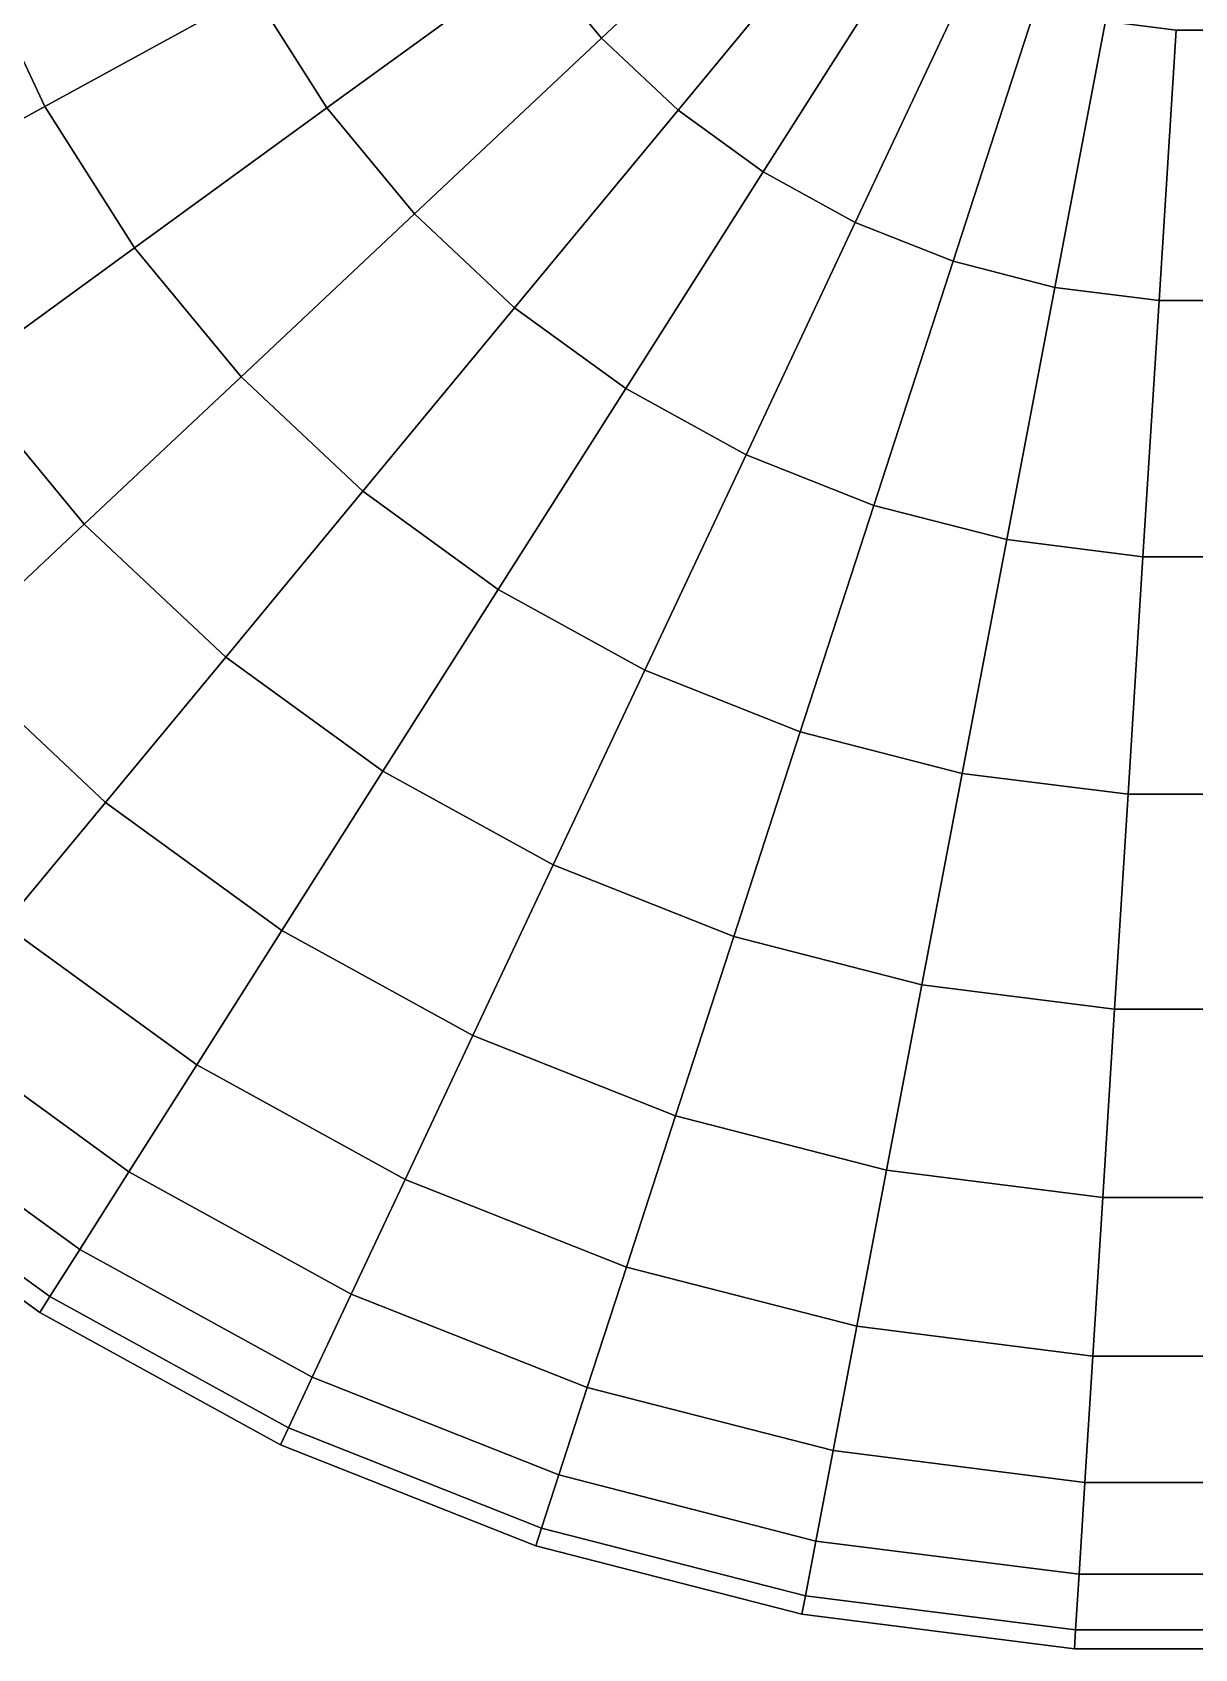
# Model space of a CAD drawing. Extents: x -1 to 5, y -1 to 5.
# Drawn here: x 3.461 to 3.992, y 3.002 to 3.741 of the extents above; entities that cross this region are included whole.
import ezdxf

# ---------------------------------------------------------------- set-up
doc = ezdxf.new("R2010")
doc.units = 0

msp = doc.modelspace()

# ---------------------------------------------------------------- linework, layer by layer
at = {"color": 171}
for points in [[(3.79061, 3.84787, 0.96593), (3.6904, 3.77506, 0.92388), (3.72104, 3.73804, 0.92388), (3.81133, 3.82283, 0.96593)], [(3.6904, 3.77506, -0.92388), (3.79061, 3.84787, -0.96593), (3.81133, 3.82283, -0.96593), (3.72104, 3.73804, -0.92388)], [(3.81133, 3.82283, 0.96593), (3.72104, 3.73804, 0.92388), (3.75607, 3.70514, 0.92388), (3.83502, 3.80058, 0.96593)], [(3.72104, 3.73804, -0.92388), (3.81133, 3.82283, -0.96593), (3.83502, 3.80058, -0.96593), (3.75607, 3.70514, -0.92388)], [(3.53511, 3.81594, 0.86603), (3.43399, 3.7759, 0.79335), (3.46654, 3.70673, 0.79335), (3.56185, 3.75912, 0.86603)], [(3.43399, 3.7759, -0.79335), (3.53511, 3.81594, -0.86603), (3.56185, 3.75912, -0.86603), (3.46654, 3.70673, -0.79335)], [(3.66465, 3.81564, 0.92388), (3.56185, 3.75912, 0.86603), (3.59549, 3.70611, 0.86603), (3.6904, 3.77506, 0.92388)], [(3.56185, 3.75912, -0.86603), (3.66465, 3.81564, -0.92388), (3.6904, 3.77506, -0.92388), (3.59549, 3.70611, -0.86603)], [(3.83502, 3.80058, 0.96593), (3.75607, 3.70514, 0.92388), (3.79495, 3.67689, 0.92388), (3.86132, 3.78147, 0.96593)], [(3.75607, 3.70514, -0.92388), (3.83502, 3.80058, -0.96593), (3.86132, 3.78147, -0.96593), (3.79495, 3.67689, -0.92388)], [(3.43399, 3.7759, 0.79335), (3.34255, 3.7397, 0.70711), (3.38036, 3.65935, 0.70711), (3.46654, 3.70673, 0.79335)], [(3.34255, 3.7397, -0.70711), (3.43399, 3.7759, -0.79335), (3.46654, 3.70673, -0.79335), (3.38036, 3.65935, -0.70711)], [(3.6904, 3.77506, 0.92388), (3.59549, 3.70611, 0.86603), (3.63552, 3.65773, 0.86603), (3.72104, 3.73804, 0.92388)], [(3.59549, 3.70611, -0.86603), (3.6904, 3.77506, -0.92388), (3.72104, 3.73804, -0.92388), (3.63552, 3.65773, -0.86603)], [(3.86132, 3.78147, 0.96593), (3.79495, 3.67689, 0.92388), (3.83706, 3.65374, 0.92388), (3.8898, 3.76581, 0.96593)], [(3.79495, 3.67689, -0.92388), (3.86132, 3.78147, -0.96593), (3.8898, 3.76581, -0.96593), (3.83706, 3.65374, -0.92388)], [(3.8898, 3.76581, 0.96593), (3.83706, 3.65374, 0.92388), (3.88174, 3.63605, 0.92388), (3.92002, 3.75385, 0.96593)], [(3.83706, 3.65374, -0.92388), (3.8898, 3.76581, -0.96593), (3.92002, 3.75385, -0.96593), (3.88174, 3.63605, -0.92388)], [(3.56185, 3.75912, 0.86603), (3.46654, 3.70673, 0.79335), (3.5075, 3.64218, 0.79335), (3.59549, 3.70611, 0.86603)], [(3.46654, 3.70673, -0.79335), (3.56185, 3.75912, -0.86603), (3.59549, 3.70611, -0.86603), (3.5075, 3.64218, -0.79335)], [(3.92002, 3.75385, 0.96593), (3.88174, 3.63605, 0.92388), (3.92829, 3.62409, 0.92388), (3.9515, 3.74577, 0.96593)], [(3.88174, 3.63605, -0.92388), (3.92002, 3.75385, -0.96593), (3.9515, 3.74577, -0.96593), (3.92829, 3.62409, -0.92388)], [(3.9515, 3.74577, 0.96593), (3.92829, 3.62409, 0.92388), (3.97597, 3.61807, 0.92388), (3.98375, 3.74169, 0.96593)], [(3.92829, 3.62409, -0.92388), (3.9515, 3.74577, -0.96593), (3.98375, 3.74169, -0.96593), (3.97597, 3.61807, -0.92388)], [(3.72104, 3.73804, 0.92388), (3.63552, 3.65773, 0.86603), (3.68129, 3.61474, 0.86603), (3.75607, 3.70514, 0.92388)], [(3.63552, 3.65773, -0.86603), (3.72104, 3.73804, -0.92388), (3.75607, 3.70514, -0.92388), (3.68129, 3.61474, -0.86603)], [(3.98375, 3.74169, 0.96593), (3.97597, 3.61807, 0.92388), (4.02403, 3.61807, 0.92388), (4.01625, 3.74169, 0.96593)], [(3.97597, 3.61807, -0.92388), (3.98375, 3.74169, -0.96593), (4.01625, 3.74169, -0.96593), (4.02403, 3.61807, -0.92388)], [(3.46654, 3.70673, 0.79335), (3.38036, 3.65935, 0.70711), (3.42794, 3.58437, 0.70711), (3.5075, 3.64218, 0.79335)], [(3.38036, 3.65935, -0.70711), (3.46654, 3.70673, -0.79335), (3.5075, 3.64218, -0.79335), (3.42794, 3.58437, -0.70711)], [(3.59549, 3.70611, 0.86603), (3.5075, 3.64218, 0.79335), (3.55623, 3.58327, 0.79335), (3.63552, 3.65773, 0.86603)], [(3.5075, 3.64218, -0.79335), (3.59549, 3.70611, -0.86603), (3.63552, 3.65773, -0.86603), (3.55623, 3.58327, -0.79335)], [(3.75607, 3.70514, 0.92388), (3.68129, 3.61474, 0.86603), (3.73209, 3.57784, 0.86603), (3.79495, 3.67689, 0.92388)], [(3.68129, 3.61474, -0.86603), (3.75607, 3.70514, -0.92388), (3.79495, 3.67689, -0.92388), (3.73209, 3.57784, -0.86603)], [(3.79495, 3.67689, 0.92388), (3.73209, 3.57784, 0.86603), (3.78711, 3.54759, 0.86603), (3.83706, 3.65374, 0.92388)], [(3.73209, 3.57784, -0.86603), (3.79495, 3.67689, -0.92388), (3.83706, 3.65374, -0.92388), (3.78711, 3.54759, -0.86603)], [(3.63552, 3.65773, 0.86603), (3.55623, 3.58327, 0.79335), (3.61196, 3.53094, 0.79335), (3.68129, 3.61474, 0.86603)], [(3.55623, 3.58327, -0.79335), (3.63552, 3.65773, -0.86603), (3.68129, 3.61474, -0.86603), (3.61196, 3.53094, -0.79335)], [(3.83706, 3.65374, 0.92388), (3.78711, 3.54759, 0.86603), (3.84549, 3.52447, 0.86603), (3.88174, 3.63605, 0.92388)], [(3.78711, 3.54759, -0.86603), (3.83706, 3.65374, -0.92388), (3.88174, 3.63605, -0.92388), (3.84549, 3.52447, -0.86603)], [(3.5075, 3.64218, 0.79335), (3.42794, 3.58437, 0.70711), (3.48454, 3.51595, 0.70711), (3.55623, 3.58327, 0.79335)], [(3.42794, 3.58437, -0.70711), (3.5075, 3.64218, -0.79335), (3.55623, 3.58327, -0.79335), (3.48454, 3.51595, -0.70711)], [(3.88174, 3.63605, 0.92388), (3.84549, 3.52447, 0.86603), (3.90631, 3.50886, 0.86603), (3.92829, 3.62409, 0.92388)], [(3.84549, 3.52447, -0.86603), (3.88174, 3.63605, -0.92388), (3.92829, 3.62409, -0.92388), (3.90631, 3.50886, -0.86603)], [(3.92829, 3.62409, 0.92388), (3.90631, 3.50886, 0.86603), (3.9686, 3.50099, 0.86603), (3.97597, 3.61807, 0.92388)], [(3.90631, 3.50886, -0.86603), (3.92829, 3.62409, -0.92388), (3.97597, 3.61807, -0.92388), (3.9686, 3.50099, -0.86603)], [(3.68129, 3.61474, 0.86603), (3.61196, 3.53094, 0.79335), (3.67381, 3.48601, 0.79335), (3.73209, 3.57784, 0.86603)], [(3.61196, 3.53094, -0.79335), (3.68129, 3.61474, -0.86603), (3.73209, 3.57784, -0.86603), (3.67381, 3.48601, -0.79335)], [(3.97597, 3.61807, 0.92388), (3.9686, 3.50099, 0.86603), (4.0314, 3.50099, 0.86603), (4.02403, 3.61807, 0.92388)], [(3.9686, 3.50099, -0.86603), (3.97597, 3.61807, -0.92388), (4.02403, 3.61807, -0.92388), (4.0314, 3.50099, -0.86603)], [(3.42794, 3.58437, 0.70711), (3.35816, 3.53368, 0.60876), (3.42167, 3.45691, 0.60876), (3.48454, 3.51595, 0.70711)], [(3.35816, 3.53368, -0.60876), (3.42794, 3.58437, -0.70711), (3.48454, 3.51595, -0.70711), (3.42167, 3.45691, -0.60876)], [(3.55623, 3.58327, 0.79335), (3.48454, 3.51595, 0.70711), (3.54927, 3.45516, 0.70711), (3.61196, 3.53094, 0.79335)], [(3.48454, 3.51595, -0.70711), (3.55623, 3.58327, -0.79335), (3.61196, 3.53094, -0.79335), (3.54927, 3.45516, -0.70711)], [(3.73209, 3.57784, 0.86603), (3.67381, 3.48601, 0.79335), (3.7408, 3.44918, 0.79335), (3.78711, 3.54759, 0.86603)], [(3.67381, 3.48601, -0.79335), (3.73209, 3.57784, -0.86603), (3.78711, 3.54759, -0.86603), (3.7408, 3.44918, -0.79335)], [(3.78711, 3.54759, 0.86603), (3.7408, 3.44918, 0.79335), (3.81188, 3.42103, 0.79335), (3.84549, 3.52447, 0.86603)], [(3.7408, 3.44918, -0.79335), (3.78711, 3.54759, -0.86603), (3.84549, 3.52447, -0.86603), (3.81188, 3.42103, -0.79335)], [(3.61196, 3.53094, 0.79335), (3.54927, 3.45516, 0.70711), (3.62111, 3.40297, 0.70711), (3.67381, 3.48601, 0.79335)], [(3.54927, 3.45516, -0.70711), (3.61196, 3.53094, -0.79335), (3.67381, 3.48601, -0.79335), (3.62111, 3.40297, -0.70711)], [(3.84549, 3.52447, 0.86603), (3.81188, 3.42103, 0.79335), (3.88593, 3.40202, 0.79335), (3.90631, 3.50886, 0.86603)], [(3.81188, 3.42103, -0.79335), (3.84549, 3.52447, -0.86603), (3.90631, 3.50886, -0.86603), (3.88593, 3.40202, -0.79335)], [(3.48454, 3.51595, 0.70711), (3.42167, 3.45691, 0.60876), (3.4943, 3.38871, 0.60876), (3.54927, 3.45516, 0.70711)], [(3.42167, 3.45691, -0.60876), (3.48454, 3.51595, -0.70711), (3.54927, 3.45516, -0.70711), (3.4943, 3.38871, -0.60876)], [(3.90631, 3.50886, 0.86603), (3.88593, 3.40202, 0.79335), (3.96178, 3.39244, 0.79335), (3.9686, 3.50099, 0.86603)], [(3.88593, 3.40202, -0.79335), (3.90631, 3.50886, -0.86603), (3.9686, 3.50099, -0.86603), (3.96178, 3.39244, -0.79335)], [(3.9686, 3.50099, 0.86603), (3.96178, 3.39244, 0.79335), (4.03822, 3.39244, 0.79335), (4.0314, 3.50099, 0.86603)], [(3.96178, 3.39244, -0.79335), (3.9686, 3.50099, -0.86603), (4.0314, 3.50099, -0.86603), (4.03822, 3.39244, -0.79335)], [(3.67381, 3.48601, 0.79335), (3.62111, 3.40297, 0.70711), (3.69893, 3.36019, 0.70711), (3.7408, 3.44918, 0.79335)], [(3.62111, 3.40297, -0.70711), (3.67381, 3.48601, -0.79335), (3.7408, 3.44918, -0.79335), (3.69893, 3.36019, -0.70711)], [(3.42167, 3.45691, 0.60876), (3.36869, 3.40716, 0.5), (3.44797, 3.33272, 0.5), (3.4943, 3.38871, 0.60876)], [(3.36869, 3.40716, -0.5), (3.42167, 3.45691, -0.60876), (3.4943, 3.38871, -0.60876), (3.44797, 3.33272, -0.5)], [(3.54927, 3.45516, 0.70711), (3.4943, 3.38871, 0.60876), (3.5749, 3.33015, 0.60876), (3.62111, 3.40297, 0.70711)], [(3.4943, 3.38871, -0.60876), (3.54927, 3.45516, -0.70711), (3.62111, 3.40297, -0.70711), (3.5749, 3.33015, -0.60876)], [(3.7408, 3.44918, 0.79335), (3.69893, 3.36019, 0.70711), (3.78149, 3.3275, 0.70711), (3.81188, 3.42103, 0.79335)], [(3.69893, 3.36019, -0.70711), (3.7408, 3.44918, -0.79335), (3.81188, 3.42103, -0.79335), (3.78149, 3.3275, -0.70711)], [(3.81188, 3.42103, 0.79335), (3.78149, 3.3275, 0.70711), (3.8675, 3.30542, 0.70711), (3.88593, 3.40202, 0.79335)], [(3.78149, 3.3275, -0.70711), (3.81188, 3.42103, -0.79335), (3.88593, 3.40202, -0.79335), (3.8675, 3.30542, -0.70711)], [(3.62111, 3.40297, 0.70711), (3.5749, 3.33015, 0.60876), (3.66221, 3.28215, 0.60876), (3.69893, 3.36019, 0.70711)], [(3.5749, 3.33015, -0.60876), (3.62111, 3.40297, -0.70711), (3.69893, 3.36019, -0.70711), (3.66221, 3.28215, -0.60876)], [(3.88593, 3.40202, 0.79335), (3.8675, 3.30542, 0.70711), (3.9556, 3.29429, 0.70711), (3.96178, 3.39244, 0.79335)], [(3.8675, 3.30542, -0.70711), (3.88593, 3.40202, -0.79335), (3.96178, 3.39244, -0.79335), (3.9556, 3.29429, -0.70711)], [(3.96178, 3.39244, 0.79335), (3.9556, 3.29429, 0.70711), (4.0444, 3.29429, 0.70711), (4.03822, 3.39244, 0.79335)], [(3.9556, 3.29429, -0.70711), (3.96178, 3.39244, -0.79335), (4.03822, 3.39244, -0.79335), (4.0444, 3.29429, -0.70711)], [(3.4943, 3.38871, 0.60876), (3.44797, 3.33272, 0.5), (3.53596, 3.26879, 0.5), (3.5749, 3.33015, 0.60876)], [(3.44797, 3.33272, -0.5), (3.4943, 3.38871, -0.60876), (3.5749, 3.33015, -0.60876), (3.53596, 3.26879, -0.5)], [(3.69893, 3.36019, 0.70711), (3.66221, 3.28215, 0.60876), (3.75484, 3.24548, 0.60876), (3.78149, 3.3275, 0.70711)], [(3.66221, 3.28215, -0.60876), (3.69893, 3.36019, -0.70711), (3.78149, 3.3275, -0.70711), (3.75484, 3.24548, -0.60876)], [(3.44797, 3.33272, 0.5), (3.4111, 3.28814, 0.38268), (3.50496, 3.21994, 0.38268), (3.53596, 3.26879, 0.5)], [(3.4111, 3.28814, -0.38268), (3.44797, 3.33272, -0.5), (3.53596, 3.26879, -0.5), (3.50496, 3.21994, -0.38268)], [(3.5749, 3.33015, 0.60876), (3.53596, 3.26879, 0.5), (3.63126, 3.2164, 0.5), (3.66221, 3.28215, 0.60876)], [(3.53596, 3.26879, -0.5), (3.5749, 3.33015, -0.60876), (3.66221, 3.28215, -0.60876), (3.63126, 3.2164, -0.5)], [(3.78149, 3.3275, 0.70711), (3.75484, 3.24548, 0.60876), (3.85134, 3.2207, 0.60876), (3.8675, 3.30542, 0.70711)], [(3.75484, 3.24548, -0.60876), (3.78149, 3.3275, -0.70711), (3.8675, 3.30542, -0.70711), (3.85134, 3.2207, -0.60876)], [(3.8675, 3.30542, 0.70711), (3.85134, 3.2207, 0.60876), (3.95018, 3.20821, 0.60876), (3.9556, 3.29429, 0.70711)], [(3.85134, 3.2207, -0.60876), (3.8675, 3.30542, -0.70711), (3.9556, 3.29429, -0.70711), (3.95018, 3.20821, -0.60876)], [(3.4111, 3.28814, 0.38268), (3.3843, 3.25574, 0.25882), (3.48243, 3.18444, 0.25882), (3.50496, 3.21994, 0.38268)], [(3.3843, 3.25574, -0.25882), (3.4111, 3.28814, -0.38268), (3.50496, 3.21994, -0.38268), (3.48243, 3.18444, -0.25882)], [(3.9556, 3.29429, 0.70711), (3.95018, 3.20821, 0.60876), (4.04982, 3.20821, 0.60876), (4.0444, 3.29429, 0.70711)], [(3.95018, 3.20821, -0.60876), (3.9556, 3.29429, -0.70711), (4.0444, 3.29429, -0.70711), (4.04982, 3.20821, -0.60876)], [(3.66221, 3.28215, 0.60876), (3.63126, 3.2164, 0.5), (3.73238, 3.17636, 0.5), (3.75484, 3.24548, 0.60876)], [(3.63126, 3.2164, -0.5), (3.66221, 3.28215, -0.60876), (3.75484, 3.24548, -0.60876), (3.73238, 3.17636, -0.5)], [(3.53596, 3.26879, 0.5), (3.50496, 3.21994, 0.38268), (3.60663, 3.16405, 0.38268), (3.63126, 3.2164, 0.5)], [(3.50496, 3.21994, -0.38268), (3.53596, 3.26879, -0.5), (3.63126, 3.2164, -0.5), (3.60663, 3.16405, -0.38268)], [(3.3843, 3.25574, 0.25882), (3.36803, 3.23608, 0.13053), (3.46876, 3.1629, 0.13053), (3.48243, 3.18444, 0.25882)], [(3.36803, 3.23608, -0.13053), (3.3843, 3.25574, -0.25882), (3.48243, 3.18444, -0.25882), (3.46876, 3.1629, -0.13053)], [(3.75484, 3.24548, 0.60876), (3.73238, 3.17636, 0.5), (3.83772, 3.14931, 0.5), (3.85134, 3.2207, 0.60876)], [(3.73238, 3.17636, -0.5), (3.75484, 3.24548, -0.60876), (3.85134, 3.2207, -0.60876), (3.83772, 3.14931, -0.5)], [(3.36803, 3.23608, 0.13053), (3.36258, 3.22949), (3.46417, 3.15567), (3.46876, 3.1629, 0.13053)], [(3.36258, 3.22949), (3.36803, 3.23608, -0.13053), (3.46876, 3.1629, -0.13053), (3.46417, 3.15567)], [(3.50496, 3.21994, 0.38268), (3.48243, 3.18444, 0.25882), (3.58873, 3.126, 0.25882), (3.60663, 3.16405, 0.38268)], [(3.48243, 3.18444, -0.25882), (3.50496, 3.21994, -0.38268), (3.60663, 3.16405, -0.38268), (3.58873, 3.126, -0.25882)], [(3.63126, 3.2164, 0.5), (3.60663, 3.16405, 0.38268), (3.71451, 3.12134, 0.38268), (3.73238, 3.17636, 0.5)], [(3.60663, 3.16405, -0.38268), (3.63126, 3.2164, -0.5), (3.73238, 3.17636, -0.5), (3.71451, 3.12134, -0.38268)], [(3.85134, 3.2207, 0.60876), (3.83772, 3.14931, 0.5), (3.94562, 3.13568, 0.5), (3.95018, 3.20821, 0.60876)], [(3.83772, 3.14931, -0.5), (3.85134, 3.2207, -0.60876), (3.95018, 3.20821, -0.60876), (3.94562, 3.13568, -0.5)], [(3.95018, 3.20821, 0.60876), (3.94562, 3.13568, 0.5), (4.05438, 3.13568, 0.5), (4.04982, 3.20821, 0.60876)], [(3.94562, 3.13568, -0.5), (3.95018, 3.20821, -0.60876), (4.04982, 3.20821, -0.60876), (4.05438, 3.13568, -0.5)], [(3.48243, 3.18444, 0.25882), (3.46876, 3.1629, 0.13053), (3.57786, 3.10291, 0.13053), (3.58873, 3.126, 0.25882)], [(3.46876, 3.1629, -0.13053), (3.48243, 3.18444, -0.25882), (3.58873, 3.126, -0.25882), (3.57786, 3.10291, -0.13053)], [(3.73238, 3.17636, 0.5), (3.71451, 3.12134, 0.38268), (3.82688, 3.09248, 0.38268), (3.83772, 3.14931, 0.5)], [(3.71451, 3.12134, -0.38268), (3.73238, 3.17636, -0.5), (3.83772, 3.14931, -0.5), (3.82688, 3.09248, -0.38268)], [(3.46876, 3.1629, 0.13053), (3.46417, 3.15567), (3.57422, 3.09517), (3.57786, 3.10291, 0.13053)], [(3.46417, 3.15567), (3.46876, 3.1629, -0.13053), (3.57786, 3.10291, -0.13053), (3.57422, 3.09517)], [(3.60663, 3.16405, 0.38268), (3.58873, 3.126, 0.25882), (3.70151, 3.08135, 0.25882), (3.71451, 3.12134, 0.38268)], [(3.58873, 3.126, -0.25882), (3.60663, 3.16405, -0.38268), (3.71451, 3.12134, -0.38268), (3.70151, 3.08135, -0.25882)], [(3.83772, 3.14931, 0.5), (3.82688, 3.09248, 0.38268), (3.94199, 3.07794, 0.38268), (3.94562, 3.13568, 0.5)], [(3.82688, 3.09248, -0.38268), (3.83772, 3.14931, -0.5), (3.94562, 3.13568, -0.5), (3.94199, 3.07794, -0.38268)], [(3.94562, 3.13568, 0.5), (3.94199, 3.07794, 0.38268), (4.05801, 3.07794, 0.38268), (4.05438, 3.13568, 0.5)], [(3.94199, 3.07794, -0.38268), (3.94562, 3.13568, -0.5), (4.05438, 3.13568, -0.5), (4.05801, 3.07794, -0.38268)], [(3.58873, 3.126, 0.25882), (3.57786, 3.10291, 0.13053), (3.69363, 3.05708, 0.13053), (3.70151, 3.08135, 0.25882)], [(3.57786, 3.10291, -0.13053), (3.58873, 3.126, -0.25882), (3.70151, 3.08135, -0.25882), (3.69363, 3.05708, -0.13053)], [(3.71451, 3.12134, 0.38268), (3.70151, 3.08135, 0.25882), (3.819, 3.05118, 0.25882), (3.82688, 3.09248, 0.38268)], [(3.70151, 3.08135, -0.25882), (3.71451, 3.12134, -0.38268), (3.82688, 3.09248, -0.38268), (3.819, 3.05118, -0.25882)], [(3.57786, 3.10291, 0.13053), (3.57422, 3.09517), (3.69098, 3.04894), (3.69363, 3.05708, 0.13053)], [(3.57422, 3.09517), (3.57786, 3.10291, -0.13053), (3.69363, 3.05708, -0.13053), (3.69098, 3.04894)], [(3.82688, 3.09248, 0.38268), (3.819, 3.05118, 0.25882), (3.93935, 3.03598, 0.25882), (3.94199, 3.07794, 0.38268)], [(3.819, 3.05118, -0.25882), (3.82688, 3.09248, -0.38268), (3.94199, 3.07794, -0.38268), (3.93935, 3.03598, -0.25882)], [(3.70151, 3.08135, 0.25882), (3.69363, 3.05708, 0.13053), (3.81422, 3.02612, 0.13053), (3.819, 3.05118, 0.25882)], [(3.69363, 3.05708, -0.13053), (3.70151, 3.08135, -0.25882), (3.819, 3.05118, -0.25882), (3.81422, 3.02612, -0.13053)], [(3.94199, 3.07794, 0.38268), (3.93935, 3.03598, 0.25882), (4.06065, 3.03598, 0.25882), (4.05801, 3.07794, 0.38268)], [(3.93935, 3.03598, -0.25882), (3.94199, 3.07794, -0.38268), (4.05801, 3.07794, -0.38268), (4.06065, 3.03598, -0.25882)], [(3.69363, 3.05708, 0.13053), (3.69098, 3.04894), (3.81262, 3.01771), (3.81422, 3.02612, 0.13053)], [(3.69098, 3.04894), (3.69363, 3.05708, -0.13053), (3.81422, 3.02612, -0.13053), (3.81262, 3.01771)], [(3.819, 3.05118, 0.25882), (3.81422, 3.02612, 0.13053), (3.93775, 3.01051, 0.13053), (3.93935, 3.03598, 0.25882)], [(3.81422, 3.02612, -0.13053), (3.819, 3.05118, -0.25882), (3.93935, 3.03598, -0.25882), (3.93775, 3.01051, -0.13053)], [(3.93935, 3.03598, 0.25882), (3.93775, 3.01051, 0.13053), (4.06225, 3.01051, 0.13053), (4.06065, 3.03598, 0.25882)], [(3.93775, 3.01051, -0.13053), (3.93935, 3.03598, -0.25882), (4.06065, 3.03598, -0.25882), (4.06225, 3.01051, -0.13053)], [(3.81422, 3.02612, 0.13053), (3.81262, 3.01771), (3.93721, 3.00197), (3.93775, 3.01051, 0.13053)], [(3.81262, 3.01771), (3.81422, 3.02612, -0.13053), (3.93775, 3.01051, -0.13053), (3.93721, 3.00197)], [(3.93775, 3.01051, 0.13053), (3.93721, 3.00197), (4.06279, 3.00197), (4.06225, 3.01051, 0.13053)], [(3.93721, 3.00197), (3.93775, 3.01051, -0.13053), (4.06225, 3.01051, -0.13053), (4.06279, 3.00197)]]:
    msp.add_3dface(points, dxfattribs=at)
at = {"color": 20}
for points in [[(3.79061, 3.84787, 4.96593), (3.6904, 3.77506, 4.92388), (3.72104, 3.73804, 4.92388), (3.81133, 3.82283, 4.96593)], [(3.6904, 3.77506, 3.07612), (3.79061, 3.84787, 3.03407), (3.81133, 3.82283, 3.03407), (3.72104, 3.73804, 3.07612)], [(3.81133, 3.82283, 4.96593), (3.72104, 3.73804, 4.92388), (3.75607, 3.70514, 4.92388), (3.83502, 3.80058, 4.96593)], [(3.72104, 3.73804, 3.07612), (3.81133, 3.82283, 3.03407), (3.83502, 3.80058, 3.03407), (3.75607, 3.70514, 3.07612)], [(3.53511, 3.81594, 4.86603), (3.43399, 3.7759, 4.79335), (3.46654, 3.70673, 4.79335), (3.56185, 3.75912, 4.86603)], [(3.43399, 3.7759, 3.20665), (3.53511, 3.81594, 3.13397), (3.56185, 3.75912, 3.13397), (3.46654, 3.70673, 3.20665)], [(3.66465, 3.81564, 4.92388), (3.56185, 3.75912, 4.86603), (3.59549, 3.70611, 4.86603), (3.6904, 3.77506, 4.92388)], [(3.56185, 3.75912, 3.13397), (3.66465, 3.81564, 3.07612), (3.6904, 3.77506, 3.07612), (3.59549, 3.70611, 3.13397)], [(3.83502, 3.80058, 4.96593), (3.75607, 3.70514, 4.92388), (3.79495, 3.67689, 4.92388), (3.86132, 3.78147, 4.96593)], [(3.75607, 3.70514, 3.07612), (3.83502, 3.80058, 3.03407), (3.86132, 3.78147, 3.03407), (3.79495, 3.67689, 3.07612)], [(3.43399, 3.7759, 4.79335), (3.34255, 3.7397, 4.70711), (3.38036, 3.65935, 4.70711), (3.46654, 3.70673, 4.79335)], [(3.34255, 3.7397, 3.29289), (3.43399, 3.7759, 3.20665), (3.46654, 3.70673, 3.20665), (3.38036, 3.65935, 3.29289)], [(3.6904, 3.77506, 4.92388), (3.59549, 3.70611, 4.86603), (3.63552, 3.65773, 4.86603), (3.72104, 3.73804, 4.92388)], [(3.59549, 3.70611, 3.13397), (3.6904, 3.77506, 3.07612), (3.72104, 3.73804, 3.07612), (3.63552, 3.65773, 3.13397)], [(3.86132, 3.78147, 4.96593), (3.79495, 3.67689, 4.92388), (3.83706, 3.65374, 4.92388), (3.8898, 3.76581, 4.96593)], [(3.79495, 3.67689, 3.07612), (3.86132, 3.78147, 3.03407), (3.8898, 3.76581, 3.03407), (3.83706, 3.65374, 3.07612)], [(3.8898, 3.76581, 4.96593), (3.83706, 3.65374, 4.92388), (3.88174, 3.63605, 4.92388), (3.92002, 3.75385, 4.96593)], [(3.83706, 3.65374, 3.07612), (3.8898, 3.76581, 3.03407), (3.92002, 3.75385, 3.03407), (3.88174, 3.63605, 3.07612)], [(3.56185, 3.75912, 4.86603), (3.46654, 3.70673, 4.79335), (3.5075, 3.64218, 4.79335), (3.59549, 3.70611, 4.86603)], [(3.46654, 3.70673, 3.20665), (3.56185, 3.75912, 3.13397), (3.59549, 3.70611, 3.13397), (3.5075, 3.64218, 3.20665)], [(3.92002, 3.75385, 4.96593), (3.88174, 3.63605, 4.92388), (3.92829, 3.62409, 4.92388), (3.9515, 3.74577, 4.96593)], [(3.88174, 3.63605, 3.07612), (3.92002, 3.75385, 3.03407), (3.9515, 3.74577, 3.03407), (3.92829, 3.62409, 3.07612)], [(3.9515, 3.74577, 4.96593), (3.92829, 3.62409, 4.92388), (3.97597, 3.61807, 4.92388), (3.98375, 3.74169, 4.96593)], [(3.92829, 3.62409, 3.07612), (3.9515, 3.74577, 3.03407), (3.98375, 3.74169, 3.03407), (3.97597, 3.61807, 3.07612)], [(3.72104, 3.73804, 4.92388), (3.63552, 3.65773, 4.86603), (3.68129, 3.61474, 4.86603), (3.75607, 3.70514, 4.92388)], [(3.63552, 3.65773, 3.13397), (3.72104, 3.73804, 3.07612), (3.75607, 3.70514, 3.07612), (3.68129, 3.61474, 3.13397)], [(3.98375, 3.74169, 4.96593), (3.97597, 3.61807, 4.92388), (4.02403, 3.61807, 4.92388), (4.01625, 3.74169, 4.96593)], [(3.97597, 3.61807, 3.07612), (3.98375, 3.74169, 3.03407), (4.01625, 3.74169, 3.03407), (4.02403, 3.61807, 3.07612)], [(3.46654, 3.70673, 4.79335), (3.38036, 3.65935, 4.70711), (3.42794, 3.58437, 4.70711), (3.5075, 3.64218, 4.79335)], [(3.38036, 3.65935, 3.29289), (3.46654, 3.70673, 3.20665), (3.5075, 3.64218, 3.20665), (3.42794, 3.58437, 3.29289)], [(3.59549, 3.70611, 4.86603), (3.5075, 3.64218, 4.79335), (3.55623, 3.58327, 4.79335), (3.63552, 3.65773, 4.86603)], [(3.5075, 3.64218, 3.20665), (3.59549, 3.70611, 3.13397), (3.63552, 3.65773, 3.13397), (3.55623, 3.58327, 3.20665)], [(3.75607, 3.70514, 4.92388), (3.68129, 3.61474, 4.86603), (3.73209, 3.57784, 4.86603), (3.79495, 3.67689, 4.92388)], [(3.68129, 3.61474, 3.13397), (3.75607, 3.70514, 3.07612), (3.79495, 3.67689, 3.07612), (3.73209, 3.57784, 3.13397)], [(3.79495, 3.67689, 4.92388), (3.73209, 3.57784, 4.86603), (3.78711, 3.54759, 4.86603), (3.83706, 3.65374, 4.92388)], [(3.73209, 3.57784, 3.13397), (3.79495, 3.67689, 3.07612), (3.83706, 3.65374, 3.07612), (3.78711, 3.54759, 3.13397)], [(3.63552, 3.65773, 4.86603), (3.55623, 3.58327, 4.79335), (3.61196, 3.53094, 4.79335), (3.68129, 3.61474, 4.86603)], [(3.55623, 3.58327, 3.20665), (3.63552, 3.65773, 3.13397), (3.68129, 3.61474, 3.13397), (3.61196, 3.53094, 3.20665)], [(3.83706, 3.65374, 4.92388), (3.78711, 3.54759, 4.86603), (3.84549, 3.52447, 4.86603), (3.88174, 3.63605, 4.92388)], [(3.78711, 3.54759, 3.13397), (3.83706, 3.65374, 3.07612), (3.88174, 3.63605, 3.07612), (3.84549, 3.52447, 3.13397)], [(3.5075, 3.64218, 4.79335), (3.42794, 3.58437, 4.70711), (3.48454, 3.51595, 4.70711), (3.55623, 3.58327, 4.79335)], [(3.42794, 3.58437, 3.29289), (3.5075, 3.64218, 3.20665), (3.55623, 3.58327, 3.20665), (3.48454, 3.51595, 3.29289)], [(3.88174, 3.63605, 4.92388), (3.84549, 3.52447, 4.86603), (3.90631, 3.50886, 4.86603), (3.92829, 3.62409, 4.92388)], [(3.84549, 3.52447, 3.13397), (3.88174, 3.63605, 3.07612), (3.92829, 3.62409, 3.07612), (3.90631, 3.50886, 3.13397)], [(3.92829, 3.62409, 4.92388), (3.90631, 3.50886, 4.86603), (3.9686, 3.50099, 4.86603), (3.97597, 3.61807, 4.92388)], [(3.90631, 3.50886, 3.13397), (3.92829, 3.62409, 3.07612), (3.97597, 3.61807, 3.07612), (3.9686, 3.50099, 3.13397)], [(3.68129, 3.61474, 4.86603), (3.61196, 3.53094, 4.79335), (3.67381, 3.48601, 4.79335), (3.73209, 3.57784, 4.86603)], [(3.61196, 3.53094, 3.20665), (3.68129, 3.61474, 3.13397), (3.73209, 3.57784, 3.13397), (3.67381, 3.48601, 3.20665)], [(3.97597, 3.61807, 4.92388), (3.9686, 3.50099, 4.86603), (4.0314, 3.50099, 4.86603), (4.02403, 3.61807, 4.92388)], [(3.9686, 3.50099, 3.13397), (3.97597, 3.61807, 3.07612), (4.02403, 3.61807, 3.07612), (4.0314, 3.50099, 3.13397)], [(3.42794, 3.58437, 4.70711), (3.35816, 3.53368, 4.60876), (3.42167, 3.45691, 4.60876), (3.48454, 3.51595, 4.70711)], [(3.35816, 3.53368, 3.39124), (3.42794, 3.58437, 3.29289), (3.48454, 3.51595, 3.29289), (3.42167, 3.45691, 3.39124)], [(3.55623, 3.58327, 4.79335), (3.48454, 3.51595, 4.70711), (3.54927, 3.45516, 4.70711), (3.61196, 3.53094, 4.79335)], [(3.48454, 3.51595, 3.29289), (3.55623, 3.58327, 3.20665), (3.61196, 3.53094, 3.20665), (3.54927, 3.45516, 3.29289)], [(3.73209, 3.57784, 4.86603), (3.67381, 3.48601, 4.79335), (3.7408, 3.44918, 4.79335), (3.78711, 3.54759, 4.86603)], [(3.67381, 3.48601, 3.20665), (3.73209, 3.57784, 3.13397), (3.78711, 3.54759, 3.13397), (3.7408, 3.44918, 3.20665)], [(3.78711, 3.54759, 4.86603), (3.7408, 3.44918, 4.79335), (3.81188, 3.42103, 4.79335), (3.84549, 3.52447, 4.86603)], [(3.7408, 3.44918, 3.20665), (3.78711, 3.54759, 3.13397), (3.84549, 3.52447, 3.13397), (3.81188, 3.42103, 3.20665)], [(3.61196, 3.53094, 4.79335), (3.54927, 3.45516, 4.70711), (3.62111, 3.40297, 4.70711), (3.67381, 3.48601, 4.79335)], [(3.54927, 3.45516, 3.29289), (3.61196, 3.53094, 3.20665), (3.67381, 3.48601, 3.20665), (3.62111, 3.40297, 3.29289)], [(3.84549, 3.52447, 4.86603), (3.81188, 3.42103, 4.79335), (3.88593, 3.40202, 4.79335), (3.90631, 3.50886, 4.86603)], [(3.81188, 3.42103, 3.20665), (3.84549, 3.52447, 3.13397), (3.90631, 3.50886, 3.13397), (3.88593, 3.40202, 3.20665)], [(3.48454, 3.51595, 4.70711), (3.42167, 3.45691, 4.60876), (3.4943, 3.38871, 4.60876), (3.54927, 3.45516, 4.70711)], [(3.42167, 3.45691, 3.39124), (3.48454, 3.51595, 3.29289), (3.54927, 3.45516, 3.29289), (3.4943, 3.38871, 3.39124)], [(3.90631, 3.50886, 4.86603), (3.88593, 3.40202, 4.79335), (3.96178, 3.39244, 4.79335), (3.9686, 3.50099, 4.86603)], [(3.88593, 3.40202, 3.20665), (3.90631, 3.50886, 3.13397), (3.9686, 3.50099, 3.13397), (3.96178, 3.39244, 3.20665)], [(3.9686, 3.50099, 4.86603), (3.96178, 3.39244, 4.79335), (4.03822, 3.39244, 4.79335), (4.0314, 3.50099, 4.86603)], [(3.96178, 3.39244, 3.20665), (3.9686, 3.50099, 3.13397), (4.0314, 3.50099, 3.13397), (4.03822, 3.39244, 3.20665)], [(3.67381, 3.48601, 4.79335), (3.62111, 3.40297, 4.70711), (3.69893, 3.36019, 4.70711), (3.7408, 3.44918, 4.79335)], [(3.62111, 3.40297, 3.29289), (3.67381, 3.48601, 3.20665), (3.7408, 3.44918, 3.20665), (3.69893, 3.36019, 3.29289)], [(3.42167, 3.45691, 4.60876), (3.36869, 3.40716, 4.5), (3.44797, 3.33272, 4.5), (3.4943, 3.38871, 4.60876)], [(3.36869, 3.40716, 3.5), (3.42167, 3.45691, 3.39124), (3.4943, 3.38871, 3.39124), (3.44797, 3.33272, 3.5)], [(3.54927, 3.45516, 4.70711), (3.4943, 3.38871, 4.60876), (3.5749, 3.33015, 4.60876), (3.62111, 3.40297, 4.70711)], [(3.4943, 3.38871, 3.39124), (3.54927, 3.45516, 3.29289), (3.62111, 3.40297, 3.29289), (3.5749, 3.33015, 3.39124)], [(3.7408, 3.44918, 4.79335), (3.69893, 3.36019, 4.70711), (3.78149, 3.3275, 4.70711), (3.81188, 3.42103, 4.79335)], [(3.69893, 3.36019, 3.29289), (3.7408, 3.44918, 3.20665), (3.81188, 3.42103, 3.20665), (3.78149, 3.3275, 3.29289)], [(3.81188, 3.42103, 4.79335), (3.78149, 3.3275, 4.70711), (3.8675, 3.30542, 4.70711), (3.88593, 3.40202, 4.79335)], [(3.78149, 3.3275, 3.29289), (3.81188, 3.42103, 3.20665), (3.88593, 3.40202, 3.20665), (3.8675, 3.30542, 3.29289)], [(3.62111, 3.40297, 4.70711), (3.5749, 3.33015, 4.60876), (3.66221, 3.28215, 4.60876), (3.69893, 3.36019, 4.70711)], [(3.5749, 3.33015, 3.39124), (3.62111, 3.40297, 3.29289), (3.69893, 3.36019, 3.29289), (3.66221, 3.28215, 3.39124)], [(3.88593, 3.40202, 4.79335), (3.8675, 3.30542, 4.70711), (3.9556, 3.29429, 4.70711), (3.96178, 3.39244, 4.79335)], [(3.8675, 3.30542, 3.29289), (3.88593, 3.40202, 3.20665), (3.96178, 3.39244, 3.20665), (3.9556, 3.29429, 3.29289)], [(3.96178, 3.39244, 4.79335), (3.9556, 3.29429, 4.70711), (4.0444, 3.29429, 4.70711), (4.03822, 3.39244, 4.79335)], [(3.9556, 3.29429, 3.29289), (3.96178, 3.39244, 3.20665), (4.03822, 3.39244, 3.20665), (4.0444, 3.29429, 3.29289)], [(3.4943, 3.38871, 4.60876), (3.44797, 3.33272, 4.5), (3.53596, 3.26879, 4.5), (3.5749, 3.33015, 4.60876)], [(3.44797, 3.33272, 3.5), (3.4943, 3.38871, 3.39124), (3.5749, 3.33015, 3.39124), (3.53596, 3.26879, 3.5)], [(3.69893, 3.36019, 4.70711), (3.66221, 3.28215, 4.60876), (3.75484, 3.24548, 4.60876), (3.78149, 3.3275, 4.70711)], [(3.66221, 3.28215, 3.39124), (3.69893, 3.36019, 3.29289), (3.78149, 3.3275, 3.29289), (3.75484, 3.24548, 3.39124)], [(3.44797, 3.33272, 4.5), (3.4111, 3.28814, 4.38268), (3.50496, 3.21994, 4.38268), (3.53596, 3.26879, 4.5)], [(3.4111, 3.28814, 3.61732), (3.44797, 3.33272, 3.5), (3.53596, 3.26879, 3.5), (3.50496, 3.21994, 3.61732)], [(3.5749, 3.33015, 4.60876), (3.53596, 3.26879, 4.5), (3.63126, 3.2164, 4.5), (3.66221, 3.28215, 4.60876)], [(3.53596, 3.26879, 3.5), (3.5749, 3.33015, 3.39124), (3.66221, 3.28215, 3.39124), (3.63126, 3.2164, 3.5)], [(3.78149, 3.3275, 4.70711), (3.75484, 3.24548, 4.60876), (3.85134, 3.2207, 4.60876), (3.8675, 3.30542, 4.70711)], [(3.75484, 3.24548, 3.39124), (3.78149, 3.3275, 3.29289), (3.8675, 3.30542, 3.29289), (3.85134, 3.2207, 3.39124)], [(3.8675, 3.30542, 4.70711), (3.85134, 3.2207, 4.60876), (3.95018, 3.20821, 4.60876), (3.9556, 3.29429, 4.70711)], [(3.85134, 3.2207, 3.39124), (3.8675, 3.30542, 3.29289), (3.9556, 3.29429, 3.29289), (3.95018, 3.20821, 3.39124)], [(3.4111, 3.28814, 4.38268), (3.3843, 3.25574, 4.25882), (3.48243, 3.18444, 4.25882), (3.50496, 3.21994, 4.38268)], [(3.3843, 3.25574, 3.74118), (3.4111, 3.28814, 3.61732), (3.50496, 3.21994, 3.61732), (3.48243, 3.18444, 3.74118)], [(3.9556, 3.29429, 4.70711), (3.95018, 3.20821, 4.60876), (4.04982, 3.20821, 4.60876), (4.0444, 3.29429, 4.70711)], [(3.95018, 3.20821, 3.39124), (3.9556, 3.29429, 3.29289), (4.0444, 3.29429, 3.29289), (4.04982, 3.20821, 3.39124)], [(3.66221, 3.28215, 4.60876), (3.63126, 3.2164, 4.5), (3.73238, 3.17636, 4.5), (3.75484, 3.24548, 4.60876)], [(3.63126, 3.2164, 3.5), (3.66221, 3.28215, 3.39124), (3.75484, 3.24548, 3.39124), (3.73238, 3.17636, 3.5)], [(3.53596, 3.26879, 4.5), (3.50496, 3.21994, 4.38268), (3.60663, 3.16405, 4.38268), (3.63126, 3.2164, 4.5)], [(3.50496, 3.21994, 3.61732), (3.53596, 3.26879, 3.5), (3.63126, 3.2164, 3.5), (3.60663, 3.16405, 3.61732)], [(3.3843, 3.25574, 4.25882), (3.36803, 3.23608, 4.13053), (3.46876, 3.1629, 4.13053), (3.48243, 3.18444, 4.25882)], [(3.36803, 3.23608, 3.86947), (3.3843, 3.25574, 3.74118), (3.48243, 3.18444, 3.74118), (3.46876, 3.1629, 3.86947)], [(3.75484, 3.24548, 4.60876), (3.73238, 3.17636, 4.5), (3.83772, 3.14931, 4.5), (3.85134, 3.2207, 4.60876)], [(3.73238, 3.17636, 3.5), (3.75484, 3.24548, 3.39124), (3.85134, 3.2207, 3.39124), (3.83772, 3.14931, 3.5)], [(3.36803, 3.23608, 4.13053), (3.36258, 3.22949, 4), (3.46417, 3.15567, 4), (3.46876, 3.1629, 4.13053)], [(3.36258, 3.22949, 4), (3.36803, 3.23608, 3.86947), (3.46876, 3.1629, 3.86947), (3.46417, 3.15567, 4)], [(3.50496, 3.21994, 4.38268), (3.48243, 3.18444, 4.25882), (3.58873, 3.126, 4.25882), (3.60663, 3.16405, 4.38268)], [(3.48243, 3.18444, 3.74118), (3.50496, 3.21994, 3.61732), (3.60663, 3.16405, 3.61732), (3.58873, 3.126, 3.74118)], [(3.63126, 3.2164, 4.5), (3.60663, 3.16405, 4.38268), (3.71451, 3.12134, 4.38268), (3.73238, 3.17636, 4.5)], [(3.60663, 3.16405, 3.61732), (3.63126, 3.2164, 3.5), (3.73238, 3.17636, 3.5), (3.71451, 3.12134, 3.61732)], [(3.85134, 3.2207, 4.60876), (3.83772, 3.14931, 4.5), (3.94562, 3.13568, 4.5), (3.95018, 3.20821, 4.60876)], [(3.83772, 3.14931, 3.5), (3.85134, 3.2207, 3.39124), (3.95018, 3.20821, 3.39124), (3.94562, 3.13568, 3.5)], [(3.95018, 3.20821, 4.60876), (3.94562, 3.13568, 4.5), (4.05438, 3.13568, 4.5), (4.04982, 3.20821, 4.60876)], [(3.94562, 3.13568, 3.5), (3.95018, 3.20821, 3.39124), (4.04982, 3.20821, 3.39124), (4.05438, 3.13568, 3.5)], [(3.48243, 3.18444, 4.25882), (3.46876, 3.1629, 4.13053), (3.57786, 3.10291, 4.13053), (3.58873, 3.126, 4.25882)], [(3.46876, 3.1629, 3.86947), (3.48243, 3.18444, 3.74118), (3.58873, 3.126, 3.74118), (3.57786, 3.10291, 3.86947)], [(3.73238, 3.17636, 4.5), (3.71451, 3.12134, 4.38268), (3.82688, 3.09248, 4.38268), (3.83772, 3.14931, 4.5)], [(3.71451, 3.12134, 3.61732), (3.73238, 3.17636, 3.5), (3.83772, 3.14931, 3.5), (3.82688, 3.09248, 3.61732)], [(3.46876, 3.1629, 4.13053), (3.46417, 3.15567, 4), (3.57422, 3.09517, 4), (3.57786, 3.10291, 4.13053)], [(3.46417, 3.15567, 4), (3.46876, 3.1629, 3.86947), (3.57786, 3.10291, 3.86947), (3.57422, 3.09517, 4)], [(3.60663, 3.16405, 4.38268), (3.58873, 3.126, 4.25882), (3.70151, 3.08135, 4.25882), (3.71451, 3.12134, 4.38268)], [(3.58873, 3.126, 3.74118), (3.60663, 3.16405, 3.61732), (3.71451, 3.12134, 3.61732), (3.70151, 3.08135, 3.74118)], [(3.83772, 3.14931, 4.5), (3.82688, 3.09248, 4.38268), (3.94199, 3.07794, 4.38268), (3.94562, 3.13568, 4.5)], [(3.82688, 3.09248, 3.61732), (3.83772, 3.14931, 3.5), (3.94562, 3.13568, 3.5), (3.94199, 3.07794, 3.61732)], [(3.94562, 3.13568, 4.5), (3.94199, 3.07794, 4.38268), (4.05801, 3.07794, 4.38268), (4.05438, 3.13568, 4.5)], [(3.94199, 3.07794, 3.61732), (3.94562, 3.13568, 3.5), (4.05438, 3.13568, 3.5), (4.05801, 3.07794, 3.61732)], [(3.58873, 3.126, 4.25882), (3.57786, 3.10291, 4.13053), (3.69363, 3.05708, 4.13053), (3.70151, 3.08135, 4.25882)], [(3.57786, 3.10291, 3.86947), (3.58873, 3.126, 3.74118), (3.70151, 3.08135, 3.74118), (3.69363, 3.05708, 3.86947)], [(3.71451, 3.12134, 4.38268), (3.70151, 3.08135, 4.25882), (3.819, 3.05118, 4.25882), (3.82688, 3.09248, 4.38268)], [(3.70151, 3.08135, 3.74118), (3.71451, 3.12134, 3.61732), (3.82688, 3.09248, 3.61732), (3.819, 3.05118, 3.74118)], [(3.57786, 3.10291, 4.13053), (3.57422, 3.09517, 4), (3.69098, 3.04894, 4), (3.69363, 3.05708, 4.13053)], [(3.57422, 3.09517, 4), (3.57786, 3.10291, 3.86947), (3.69363, 3.05708, 3.86947), (3.69098, 3.04894, 4)], [(3.82688, 3.09248, 4.38268), (3.819, 3.05118, 4.25882), (3.93935, 3.03598, 4.25882), (3.94199, 3.07794, 4.38268)], [(3.819, 3.05118, 3.74118), (3.82688, 3.09248, 3.61732), (3.94199, 3.07794, 3.61732), (3.93935, 3.03598, 3.74118)], [(3.70151, 3.08135, 4.25882), (3.69363, 3.05708, 4.13053), (3.81422, 3.02612, 4.13053), (3.819, 3.05118, 4.25882)], [(3.69363, 3.05708, 3.86947), (3.70151, 3.08135, 3.74118), (3.819, 3.05118, 3.74118), (3.81422, 3.02612, 3.86947)], [(3.94199, 3.07794, 4.38268), (3.93935, 3.03598, 4.25882), (4.06065, 3.03598, 4.25882), (4.05801, 3.07794, 4.38268)], [(3.93935, 3.03598, 3.74118), (3.94199, 3.07794, 3.61732), (4.05801, 3.07794, 3.61732), (4.06065, 3.03598, 3.74118)], [(3.69363, 3.05708, 4.13053), (3.69098, 3.04894, 4), (3.81262, 3.01771, 4), (3.81422, 3.02612, 4.13053)], [(3.69098, 3.04894, 4), (3.69363, 3.05708, 3.86947), (3.81422, 3.02612, 3.86947), (3.81262, 3.01771, 4)], [(3.819, 3.05118, 4.25882), (3.81422, 3.02612, 4.13053), (3.93775, 3.01051, 4.13053), (3.93935, 3.03598, 4.25882)], [(3.81422, 3.02612, 3.86947), (3.819, 3.05118, 3.74118), (3.93935, 3.03598, 3.74118), (3.93775, 3.01051, 3.86947)], [(3.93935, 3.03598, 4.25882), (3.93775, 3.01051, 4.13053), (4.06225, 3.01051, 4.13053), (4.06065, 3.03598, 4.25882)], [(3.93775, 3.01051, 3.86947), (3.93935, 3.03598, 3.74118), (4.06065, 3.03598, 3.74118), (4.06225, 3.01051, 3.86947)], [(3.81422, 3.02612, 4.13053), (3.81262, 3.01771, 4), (3.93721, 3.00197, 4), (3.93775, 3.01051, 4.13053)], [(3.81262, 3.01771, 4), (3.81422, 3.02612, 3.86947), (3.93775, 3.01051, 3.86947), (3.93721, 3.00197, 4)], [(3.93775, 3.01051, 4.13053), (3.93721, 3.00197, 4), (4.06279, 3.00197, 4), (4.06225, 3.01051, 4.13053)], [(3.93721, 3.00197, 4), (3.93775, 3.01051, 3.86947), (4.06225, 3.01051, 3.86947), (4.06279, 3.00197, 4)]]:
    msp.add_3dface(points, dxfattribs=at)

doc.saveas('drawing.dxf')
